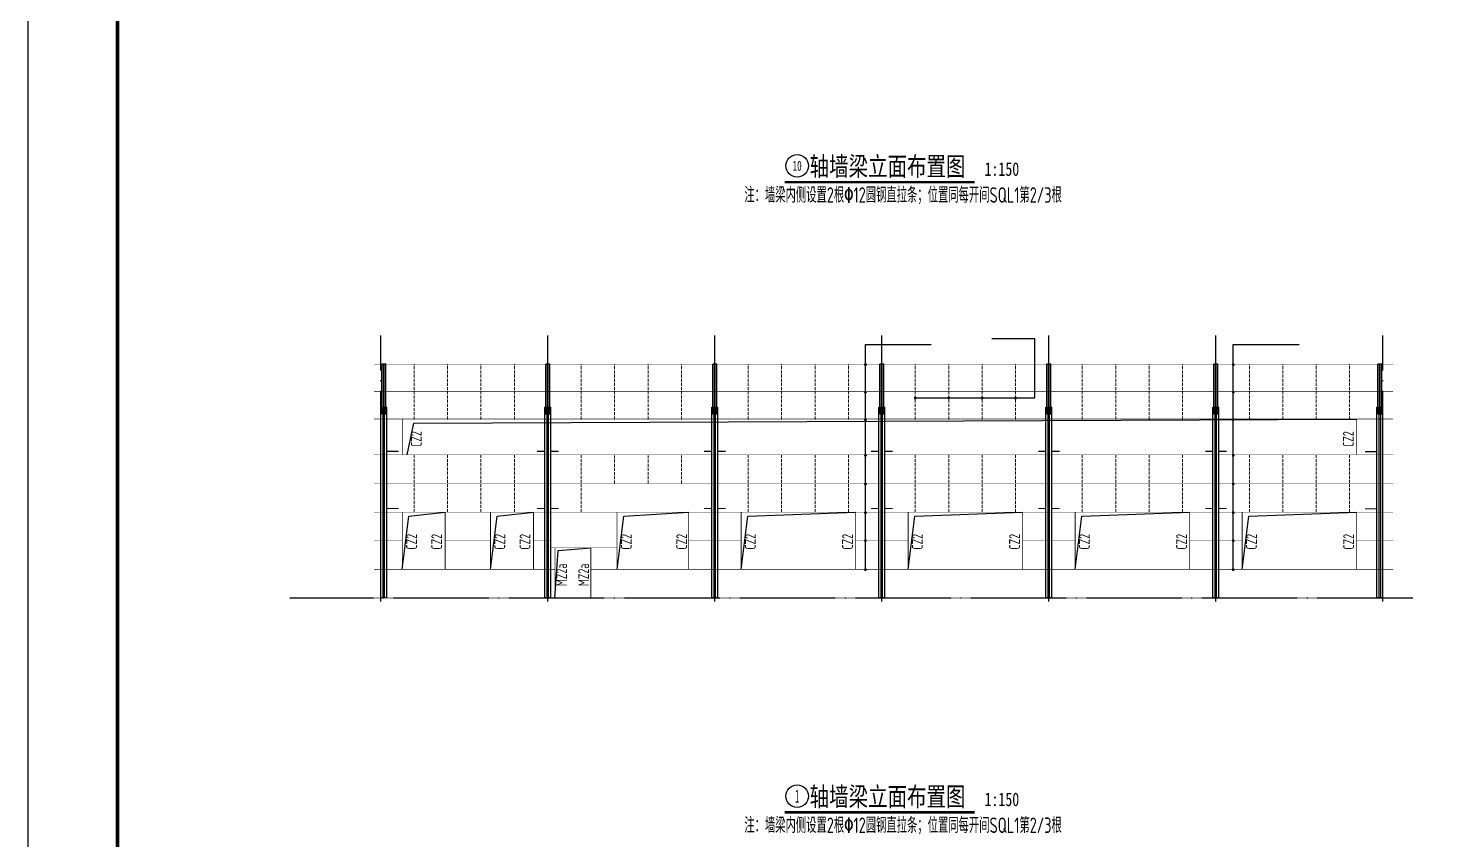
# Model space of a CAD drawing. Extents: x 293620 to 503924, y -252071 to 755100.
# Drawn here: x 366152 to 424863, y -660 to 33372 of the extents above; entities that cross this region are included whole.
import ezdxf
from ezdxf.enums import TextEntityAlignment as Align

# ---------------------------------------------------------------- set-up
doc = ezdxf.new("R2010")
doc.units = 0
doc.header["$LTSCALE"] = 1000
doc.header["$MEASUREMENT"] = 0
doc.linetypes.add('DASH', pattern=[0.35, 0.25, -0.1])
doc.linetypes.add('DOTE', pattern=[2.42, 2, -0.2, 0.02, -0.2])
for name, color, linetype in [('1001', 3, 'Continuous'), ('3T_WOOD', 21, 'Continuous'), ('DIM_LEAD', 171, 'Continuous'), ('DIM_SYMB', 171, 'Continuous'), ('DOTE', 14, 'DOTE'), ('LS', 2, 'Continuous'), ('PUB_TEXT', 7, 'Continuous'), ('TK', 4, 'Continuous'), ('屋面隅撑', 7, 'Continuous'), ('钢梁', 4, 'Continuous')]:
    doc.layers.add(name, color=color, linetype=linetype)
doc.layers.add('竖墙梁', color=6, linetype='Continuous', lineweight=18)
doc.styles.add('PkpmHz', font='Pkpmeng', dxfattribs={"width": 0.7, "bigfont": 'hztxt'})
doc.styles.add('TK-LG-B', font='', dxfattribs={"width": 0.75})
doc.styles.add('TSSD_REIN', font='tssdeng.shx', dxfattribs={"width": 0.7, "bigfont": 'tssdchn.shx'})
doc.styles.get('TK-LG-B').set_extended_font_data('SimSun')

# ---------------------------------------------------------------- blocks, each defined once
blk = doc.blocks.new('Q231Q313213213')
at = {"layer": '钢梁'}
for p, q in [((5892290, 112809), (5892290, 114909)), ((5892457, 114909), (5892290, 114909)), ((5892360, 112809), (5892360, 114909)), ((5892387, 112809), (5892387, 114909)), ((5892457, 112809), (5892457, 114909)), ((5892248, 105109), (5892248, 113109)), ((5892248, 113109), (5892498, 113109)), ((5892457, 112809), (5892290, 112809)), ((5892343, 105109), (5892343, 113109)), ((5892403, 105109), (5892403, 113109)), ((5892498, 105109), (5892498, 113109)), ((5892498, 105109), (5892248, 105109)), ((5892498, 105109), (5892248, 105109))]:
    blk.add_line(p, q, dxfattribs=at)
blk = doc.blocks.new('AW34Q32131')
at = {"layer": 'DIM_LEAD'}
for p, q in [((388158, -17215), (388161, -8643)), ((388158, -18052), (388161, -8643)), ((388159, -13279), (388161, -8643)), ((388160, -12079), (388161, -8643)), ((388160, -9679), (388161, -8643)), ((388161, -14479), (388161, -8643)), ((388161, -10879), (388161, -8643)), ((388161, -8643), (390916, -8643))]:
    blk.add_line(p, q, dxfattribs=at)
at = {"layer": 'DIM_LEAD', "const_width": 60}
for points in [[(388161, -9522, 1), (388161, -9462, 1)], [(388161, -10672, 1), (388161, -10612, 1)], [(388161, -11822, 1), (388161, -11762, 1)], [(388161, -13322, 1), (388161, -13262, 1)], [(388161, -14522, 1), (388161, -14462, 1)], [(388161, -15722, 1), (388161, -15662, 1)], [(388158, -16894, 1), (388158, -16834, 1)], [(388158, -18112, 1), (388158, -18052, 1)]]:
    blk.add_lwpolyline(points, format="xyb", close=True, dxfattribs=at)
blk = doc.blocks.new('awqsd54w52334')
at = {"layer": '1001', "const_width": 35}
for points in [[(50582, 181695), (50582, 183195)], [(90582, 181695), (90582, 183195)], [(50582, 176895), (50582, 179295)], [(52382, 176895), (52382, 179295)], [(54282, 176895), (54282, 179295)], [(56082, 176895), (56082, 179295)], [(59582, 176895), (59582, 179295)], [(62582, 176895), (62582, 179295)], [(64782, 176895), (64782, 179295)], [(69582, 176895), (69582, 179295)], [(71782, 176895), (71782, 179295)], [(76582, 176895), (76582, 179295)], [(78782, 176895), (78782, 179295)], [(83582, 176895), (83582, 179295)], [(85782, 176895), (85782, 179295)], [(90582, 176895), (90582, 179295)], [(56982, 175695), (56982, 177795)], [(58482, 175695), (58482, 177795)]]:
    blk.add_lwpolyline(points, dxfattribs=at)
blk = doc.blocks.new('GeYuanFrame_75601806', base_point=(20.09, 4.53))
at = {"layer": 'TK'}
blk.add_lwpolyline([(20.09, 4.53), (20.09, 598.53), (861.09, 598.53), (861.09, 4.53)], close=True, dxfattribs=at)
at = {"layer": 'TK', "const_width": 1}
blk.add_lwpolyline([(45.09, 588.53), (851.09, 588.53), (851.09, 14.53), (45.09, 14.53)], close=True, dxfattribs=at)

msp = doc.modelspace()

# ---------------------------------------------------------------- linework, layer by layer
at = {"color": 2, "const_width": 20}
for points in [[(380646.2, 19282.1), (423360.9, 19282.1)], [(380646.2, 18132.1), (423360.9, 18132.1)], [(380646.2, 16982.1), (423360.9, 16982.1)], [(380646.2, 15482.1), (423360.9, 15482.1)], [(380646.2, 14282.1), (423360.9, 14282.1)], [(380646.2, 13082.1), (423360.9, 13082.1)], [(380646.2, 11882.1), (381834.7, 11882.1)], [(383634.7, 11882.1), (385534.7, 11882.1)], [(387334.7, 11882.1), (388059.7, 11882.1)], [(393834.7, 11882.1), (396034.7, 11882.1)], [(400834.7, 11882.1), (403034.7, 11882.1)], [(407834.7, 11882.1), (410034.7, 11882.1)], [(414834.7, 11882.1), (417034.7, 11882.1)], [(421834.7, 11882.1), (423360.9, 11882.1)], [(388059.7, 11582.1), (390834.7, 11582.1)], [(380646.2, 10682.1), (388234.7, 10682.1)], [(389734.7, 10682.1), (423360.9, 10682.1)], [(380344.9, 9482.1), (423360.9, 9482.1)]]:
    msp.add_lwpolyline(points, dxfattribs=at)
at = {"layer": '3T_WOOD', "color": 1}
for points in [[(382034.7, 15482.1), (382314.7, 16806.4), (421834.7, 16982.1)], [(381834.7, 10682.1), (382114.7, 12906.4), (383634.7, 13082.1)], [(385534.7, 10682.1), (385814.7, 12906.4), (387334.7, 13082.1)], [(390834.7, 10682.1), (391114.7, 12906.4), (393834.7, 13082.1)], [(396034.7, 10682.1), (396314.7, 12906.4), (400834.7, 13082.1)], [(403034.7, 10682.1), (403314.7, 12906.4), (407834.7, 13082.1)], [(410034.7, 10682.1), (410314.7, 12906.4), (414834.7, 13082.1)], [(417034.7, 10682.1), (417314.7, 12906.4), (421834.7, 13082.1)], [(388234.7, 9482.1), (388372.3, 11474.8), (389734.7, 11582.1)]]:
    msp.add_lwpolyline(points, dxfattribs=at)
at = {"layer": 'DIM_LEAD'}
for p, q in [((408348.8, 20343.2), (406538.4, 20343.2)), ((408348.8, 17865.7), (408348.8, 20343.2)), ((403334.7, 17865.7), (408348.8, 17865.7))]:
    msp.add_line(p, q, dxfattribs=at)
at = {"layer": 'DIM_LEAD', "const_width": 60}
for points in [[(403304.7, 17865.7, 1), (403364.7, 17865.7, 1)], [(404704.7, 17865.7, 1), (404764.7, 17865.7, 1)], [(406104.7, 17865.7, 1), (406164.7, 17865.7, 1)], [(407504.7, 17865.7, 1), (407564.7, 17865.7, 1)]]:
    msp.add_lwpolyline(points, format="xyb", close=True, dxfattribs=at)
at = {"layer": 'DIM_SYMB', "const_width": 105}
for points in [[(397859.1, 26913.4), (405817.9, 26913.4)], [(397859.1, 497.3), (405817.9, 497.3)]]:
    msp.add_lwpolyline(points, dxfattribs=at)
at = {"layer": 'DOTE', "ltscale": 2}
for p, q in [((380934.7, 9332.1), (380934.7, 20482.1)), ((387934.7, 9332.1), (387934.7, 20482.1)), ((394934.7, 9332.1), (394934.7, 20482.1)), ((401934.7, 9332.1), (401934.7, 20482.1)), ((408934.7, 9332.1), (408934.7, 20482.1)), ((415934.7, 9332.1), (415934.7, 20482.1)), ((422934.7, 9332.1), (422934.7, 20482.1)), ((424183.4, 9482.1), (377128.4, 9482.1))]:
    msp.add_line(p, q, dxfattribs=at)
at = {"layer": 'PUB_TEXT'}
for centre in [(398384.1, 27595.9), (398384.1, 1179.8)]:
    msp.add_circle(centre, 472.5, dxfattribs=at)
at = {"layer": '屋面隅撑', "color": 4, "const_width": 50}
for points in [[(381690.7, 15631.6), (381184.7, 15631.6)], [(387809.7, 15631.6), (387485.2, 15631.6)], [(388384.2, 15631.6), (388059.7, 15631.6)], [(394809.7, 15631.6), (394485.2, 15631.6)], [(395384.2, 15631.6), (395059.7, 15631.6)], [(401809.7, 15631.6), (401485.2, 15631.6)], [(402384.2, 15631.6), (402059.7, 15631.6)], [(408809.7, 15631.6), (408485.2, 15631.6)], [(409384.2, 15631.6), (409059.7, 15631.6)], [(415809.7, 15631.6), (415485.2, 15631.6)], [(416384.2, 15631.6), (416059.7, 15631.6)], [(422684.7, 15617.8), (422178.7, 15617.8)], [(381690.7, 13231.6), (381184.7, 13231.6)], [(387809.7, 13231.6), (387485.2, 13231.6)], [(388384.2, 13231.6), (388059.7, 13231.6)], [(394809.7, 13231.6), (394485.2, 13231.6)], [(395384.2, 13231.6), (395059.7, 13231.6)], [(401809.7, 13231.6), (401485.2, 13231.6)], [(402384.2, 13231.6), (402059.7, 13231.6)], [(408809.7, 13231.6), (408485.2, 13231.6)], [(409384.2, 13231.6), (409059.7, 13231.6)], [(415809.7, 13231.6), (415485.2, 13231.6)], [(416384.2, 13231.6), (416059.7, 13231.6)], [(422684.7, 13217.8), (422178.7, 13217.8)]]:
    msp.add_lwpolyline(points, dxfattribs=at)
at = {"layer": '竖墙梁', "linetype": 'DASH', "ltscale": 0.5}
for points in [[(382334.7, 16970.4), (382334.7, 19282.1)], [(383734.7, 16970.4), (383734.7, 19282.1)], [(385134.7, 16970.4), (385134.7, 19282.1)], [(386534.7, 16970.4), (386534.7, 19282.1)], [(389334.7, 16970.4), (389334.7, 19282.1)], [(390734.7, 16970.4), (390734.7, 19282.1)], [(392134.7, 16970.4), (392134.7, 19282.1)], [(393534.7, 16970.4), (393534.7, 19282.1)], [(396334.7, 16970.4), (396334.7, 19282.1)], [(397734.7, 16970.4), (397734.7, 19282.1)], [(399134.7, 16970.4), (399134.7, 19282.1)], [(400534.7, 16970.4), (400534.7, 19282.1)], [(403334.7, 16970.4), (403334.7, 19282.1)], [(404734.7, 16970.4), (404734.7, 19282.1)], [(406134.7, 16970.4), (406134.7, 19282.1)], [(407534.7, 16970.4), (407534.7, 19282.1)], [(410334.7, 16970.4), (410334.7, 19282.1)], [(411734.7, 16970.4), (411734.7, 19282.1)], [(413134.7, 16970.4), (413134.7, 19282.1)], [(414534.7, 16970.4), (414534.7, 19282.1)], [(417334.7, 16970.4), (417334.7, 19282.1)], [(418734.7, 16970.4), (418734.7, 19282.1)], [(420134.7, 16970.4), (420134.7, 19282.1)], [(421534.7, 16970.4), (421534.7, 19282.1)], [(382334.7, 13082.1), (382334.7, 15482.1)], [(383734.7, 13082.1), (383734.7, 15482.1)], [(385134.7, 13082.1), (385134.7, 15482.1)], [(386534.7, 13082.1), (386534.7, 15482.1)], [(389334.7, 13082.1), (389334.7, 15482.1)], [(390734.7, 14282.1), (390734.7, 15482.1)], [(392134.7, 14282.1), (392134.7, 15482.1)], [(393534.7, 14282.1), (393534.7, 15482.1)], [(396334.7, 13082.1), (396334.7, 15482.1)], [(397734.7, 13082.1), (397734.7, 15482.1)], [(399134.7, 13082.1), (399134.7, 15482.1)], [(400534.7, 13082.1), (400534.7, 15482.1)], [(403334.7, 13082.1), (403334.7, 15482.1)], [(404734.7, 13082.1), (404734.7, 15482.1)], [(406134.7, 13082.1), (406134.7, 15482.1)], [(407534.7, 13082.1), (407534.7, 15482.1)], [(410334.7, 13082.1), (410334.7, 15482.1)], [(411734.7, 13082.1), (411734.7, 15482.1)], [(413134.7, 13082.1), (413134.7, 15482.1)], [(414534.7, 13082.1), (414534.7, 15482.1)], [(417334.7, 13082.1), (417334.7, 15482.1)], [(418734.7, 13082.1), (418734.7, 15482.1)], [(420134.7, 13082.1), (420134.7, 15482.1)], [(421534.7, 13082.1), (421534.7, 15482.1)]]:
    msp.add_lwpolyline(points, dxfattribs=at)

# ---------------------------------------------------------------- block references
at = {"layer": '3T_WOOD', "xscale": 150, "yscale": 150, "zscale": 150}
msp.add_blockref('GeYuanFrame_75601806', (366151.8, -34730.2), dxfattribs=at)
at = {"layer": '3T_WOOD'}
for name, p in [('AW34Q32131', (13086.6, 28751.5)), ('AW34Q32131', (28500.4, 28751.5)), ('Q231Q313213213', (-5511313.8, -95626.5)), ('Q231Q313213213', (-5504438.8, -95626.5)), ('Q231Q313213213', (-5497438.8, -95626.5)), ('Q231Q313213213', (-5490438.8, -95626.5)), ('Q231Q313213213', (-5483438.8, -95626.5)), ('Q231Q313213213', (-5476438.8, -95626.5)), ('Q231Q313213213', (-5469563.8, -95626.5)), ('awqsd54w52334', (331253.2, -166212.8))]:
    msp.add_blockref(name, p, dxfattribs=at)

# ---------------------------------------------------------------- texts
at = {"layer": 'LS', "width": 0.7}
for s, style, p in [('CZ2', 'PkpmHz', (382649.1, 15814.6)), ('CZ2', 'PkpmHz', (421709.4, 15814.6)), ('CZ2', 'PkpmHz', (382449.1, 11510.7)), ('CZ2', 'PkpmHz', (383506, 11510.7)), ('CZ2', 'PkpmHz', (386149.1, 11510.7)), ('CZ2', 'PkpmHz', (387206, 11510.7)), ('CZ2', 'PkpmHz', (391449.1, 11510.7)), ('CZ2', 'PkpmHz', (393771.5, 11510.7)), ('CZ2', 'PkpmHz', (396649.1, 11510.7)), ('CZ2', 'PkpmHz', (400719.4, 11510.7)), ('CZ2', 'PkpmHz', (403649.1, 11510.7)), ('CZ2', 'PkpmHz', (407719.4, 11510.7)), ('CZ2', 'PkpmHz', (410649.1, 11510.7)), ('CZ2', 'PkpmHz', (414719.4, 11510.7)), ('CZ2', 'PkpmHz', (417649.1, 11510.7)), ('CZ2', 'PkpmHz', (421719.4, 11510.7)), ('MZ2a', 'TSSD_REIN', (388736.5, 9974.6)), ('MZ2a', 'TSSD_REIN', (389661, 9974.6))]:
    msp.add_text(s, height=450, rotation=90, dxfattribs=dict(at, style=style)).set_placement(p)
at = {"layer": 'PUB_TEXT', "style": 'TK-LG-B'}
for s, height, width, p, p2 in [('10', 417.87, 0.859821, (398192.5, 27387), (398575.8, 27387)), ('1', 540.6, 0.593389, (398298.6, 909.6), (398469.7, 909.6))]:
    msp.add_text(s, height=height, dxfattribs=dict(at, width=width)).set_placement(p, p2, align=Align.FIT)
at = {"layer": 'PUB_TEXT', "style": 'TK-LG-B', "width": 0.75}
for s, height, p in [('轴墙梁立面布置图', 797.47, (398909.1, 27175.9)), ('1:150', 569.62, (406237.9, 27175.9)), ('轴墙梁立面布置图', 797.47, (398909.1, 759.8)), ('1:150', 569.62, (406237.9, 759.8))]:
    msp.add_text(s, height=height, dxfattribs=at).set_placement(p)
at = {"layer": 'PUB_TEXT', "color": 7, "style": 'TSSD_REIN', "width": 0.7}
for p in [(396169.5, 25854.3), (396169.5, -561.8)]:
    msp.add_text('注：墙梁内侧设置2根\x8212圆钢直拉条；位置同每开间SQL1第2/3根', height=650, dxfattribs=at).set_placement(p, align=Align.BOTTOM_LEFT)

doc.saveas('drawing.dxf')
